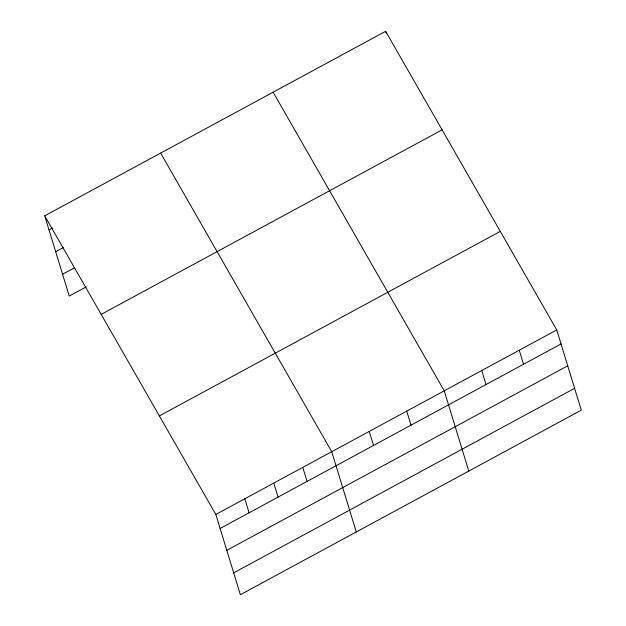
<?xml version="1.0" encoding="UTF-8"?>
<svg xmlns="http://www.w3.org/2000/svg" width="626" height="626" viewBox="0 0 626 626"><rect width="100%" height="100%" fill="white"/><g stroke="black" fill="none" stroke-linecap="round" stroke-linejoin="round"><path stroke-width="0.94" d="M44.712 215.829L385.639 31.3L556.749 329.933L581.288 410.171L240.361 594.7L215.829 514.455L44.712 215.829L69.251 296.067L86.294 286.841M49 229.852L52.412 228.005M55.683 251.707L63.351 247.552M62.569 274.219L74.502 267.756M101.185 314.377L442.105 129.848M159.364 415.907L500.284 231.385M215.829 514.455L556.749 329.933M220.117 528.485L561.037 343.956M226.8 550.332L567.719 365.811M233.686 572.845L574.605 388.323M273.132 92.194L444.249 390.827L468.78 471.065M160.632 153.088L331.741 451.714L356.28 531.959M519.251 350.231L523.539 364.254M385.639 31.3L386.211 33.17M481.746 370.529L486.034 384.552M406.743 411.125L411.032 425.148M369.246 431.424L373.534 445.446M302.765 467.403L307.053 481.425M273.789 483.084L278.077 497.114M244.805 498.773L249.093 512.796"/></g></svg>
